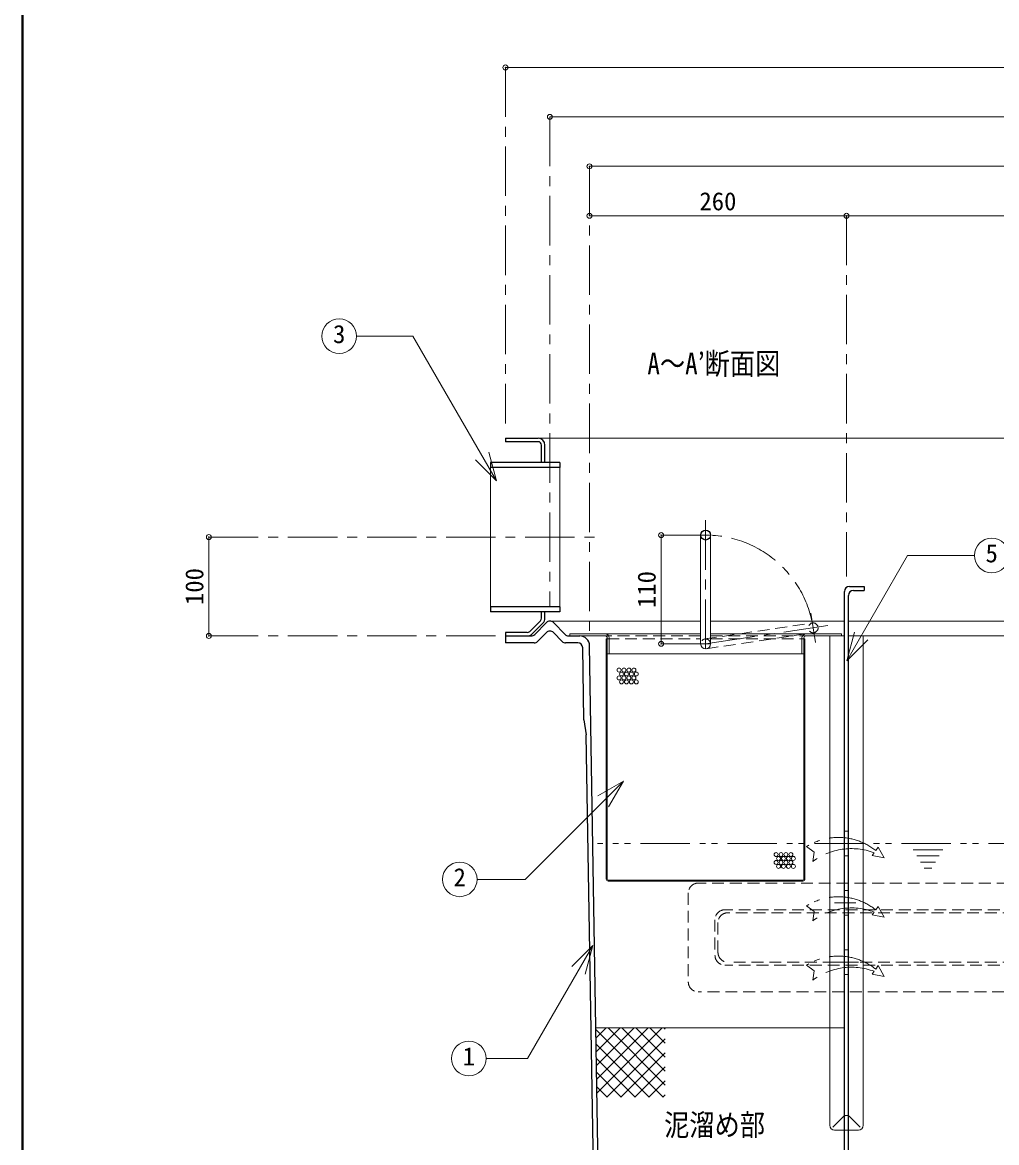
# Model space of a CAD drawing. Units: millimetres at full size, sheet at 1:10. Extents: x -2058 to 1992, y -1332 to 1478.
# Drawn here: x -2058 to -1072, y -759 to 374 of the extents above; entities that cross this region are included whole.
import ezdxf
from ezdxf.enums import TextEntityAlignment as Align

# ---------------------------------------------------------------- set-up
doc = ezdxf.new("R2010")
doc.units = ezdxf.units.MM
doc.header["$LTSCALE"] = 10
doc.header["$PDMODE"] = 32
doc.header["$PDSIZE"] = 5
for name, pattern in [('CHAIN1', [8, 5, -1, 1, -1]), ('DASHED1', [1.8, 1.2, -0.6]), ('DOUBLE_CHAIN1', [8.8, 5, -1, 0.6, -0.6, 0.6, -1])]:
    doc.linetypes.add(name, pattern=pattern)
doc.layers.add('0-0____1', color=7, linetype='Continuous', lineweight=18)
doc.styles.add('ＭＳ ゴシック', font='')
doc.styles.get('ＭＳ ゴシック').set_extended_font_data('MS Gothic')

msp = doc.modelspace()

# ---------------------------------------------------------------- linework, layer by layer
at = {"layer": '0-0____1', "color": 1, "lineweight": 40}
msp.add_line((-2057.75, -1332.46), (-2057.75, 1477.54), dxfattribs=at)
at = {"layer": '0-0____1', "color": 4, "lineweight": 9}
for p, q in [((-199.17, 328.26), (-1569.17, 328.26)), ((-1524.17, 278.26), (-244.17, 278.26)), ((-284.17, 228.26), (-1484.17, 228.26)), ((-1484.17, 178.26), (-1224.17, 178.26)), ((-1224.17, 178.26), (-884.17, 178.26)), ((-1536.17, -46.74), (-232.17, -46.74)), ((-1869.17, -146.74), (-1869.17, -246.74)), ((-1411.67, -144.74), (-1411.67, -254.74)), ((-1524.17, -231.74), (-1371.67, -231.74)), ((-1361.67, -231.74), (-1226.17, -231.74)), ((-1222.17, -231.74), (-886.17, -231.74)), ((-1468.17, -244.74), (-1371.67, -244.74)), ((-1361.67, -244.74), (-1265.17, -244.74)), ((-1241.17, -741.74), (-1241.17, -246.74)), ((-1229.17, -246.74), (-1226.17, -246.74)), ((-1222.17, -246.74), (-886.17, -246.74)), ((-1207.17, -741.74), (-1207.17, -246.74)), ((-1467.17, -249.74), (-1466.17, -249.74)), ((-1467.17, -492.74), (-1467.17, -249.74)), ((-1466.17, -264.74), (-1466.17, -492.74)), ((-1464.17, -264.74), (-1269.17, -264.74)), ((-1267.17, -264.74), (-1267.17, -492.74)), ((-1268.17, -493.74), (-1465.17, -493.74)), ((-1268.17, -494.74), (-1465.17, -494.74)), ((-1226.17, -643.24), (-1477.57, -643.24)), ((-1477.53, -645.24), (-1409.53, -713.24)), ((-1477.4, -653.33), (-1467.31, -643.24)), ((-1477.17, -667.24), (-1453.17, -643.24)), ((-1476.93, -681.15), (-1439.02, -643.24)), ((-1476.7, -695.06), (-1424.88, -643.24)), ((-1476.47, -708.97), (-1410.74, -643.24)), ((-1465.39, -643.24), (-1407.57, -701.07)), ((-1451.25, -643.24), (-1407.57, -686.92)), ((-1437.11, -643.24), (-1407.57, -672.78)), ((-1422.96, -643.24), (-1407.57, -658.64)), ((-1408.82, -643.24), (-1407.57, -644.5)), ((-1466.6, -713.24), (-1407.57, -654.21)), ((-1477.29, -659.62), (-1423.68, -713.24)), ((-1452.46, -713.24), (-1407.57, -668.35)), ((-1477.05, -674.01), (-1437.82, -713.24)), ((-1476.81, -688.39), (-1451.96, -713.24)), ((-1438.31, -713.24), (-1407.57, -682.49)), ((-1424.17, -713.24), (-1407.57, -696.64)), ((-1476.57, -702.77), (-1466.1, -713.24)), ((-1410.03, -713.24), (-1407.57, -710.78)), ((-1237.97, -743.55), (-1227.68, -733.18)), ((-1210.38, -743.55), (-1220.66, -733.18)), ((-1236.17, -746.74), (-1226.17, -746.74)), ((-1212.17, -746.74), (-1222.17, -746.74))]:
    msp.add_line(p, q, dxfattribs=at)
at = {"layer": '0-0____1', "color": 4, "linetype": 'CHAIN1', "lineweight": 9}
for p, q in [((-1569.17, 328.26), (-1569.17, -31.74)), ((-1524.17, 278.26), (-1524.17, -216.74)), ((-1484.17, 228.26), (-1484.17, -248.74)), ((-1224.17, 178.26), (-1224.17, -186.74)), ((-1366.67, -129.74), (-1366.67, -269.74)), ((-1869.17, -146.74), (-1479.17, -146.74)), ((-1411.67, -144.74), (-1351.67, -144.74)), ((-1260.08, -223.72), (-1255.66, -253.39)), ((-1366.67, -254.74), (-1243.03, -236.35)), ((-1579.17, -246.74), (-1869.17, -246.74)), ((-1411.67, -254.74), (-1351.67, -254.74)), ((-1126.67, -462.99), (-1156.67, -462.99)), ((-1130.42, -469.24), (-1152.92, -469.24)), ((-1134.17, -475.49), (-1149.17, -475.49)), ((-1137.92, -481.74), (-1145.42, -481.74)), ((-1214.67, -516.74), (-1236.17, -516.74)), ((-1212.17, -576.74), (-1236.17, -576.74))]:
    msp.add_line(p, q, dxfattribs=at)
at = {"layer": '0-0____1'}
for p, q in [((-1719.77, 56.46), (-1662.71, 56.46)), ((-1578.24, -89.85), (-1662.71, 56.46)), ((-1578.24, -89.85), (-1586.01, -60.87)), ((-1578.24, -89.85), (-1599.45, -68.63)), ((-1584.17, -76.24), (-1584.17, -217.24)), ((-1514.17, -217.24), (-1514.17, -76.24)), ((-1371.67, -144.74), (-1371.67, -254.74)), ((-1361.67, -144.74), (-1361.67, -254.74)), ((-1504.17, -244.74), (-1504.17, -246.74)), ((-1504.17, -244.74), (-1468.17, -244.74)), ((-1494.01, -246.74), (-1468.17, -246.74)), ((-1466.17, -248.74), (-1466.17, -264.74)), ((-1464.17, -248.74), (-1464.17, -264.74)), ((-1269.17, -248.74), (-1269.17, -264.74)), ((-1267.17, -248.74), (-1267.17, -264.74)), ((-1265.17, -244.74), (-1229.17, -244.74)), ((-1265.17, -246.74), (-1229.17, -246.74)), ((-1229.17, -246.74), (-1229.17, -244.74)), ((-1223.86, -271.9), (-1216.09, -242.92)), ((-1223.86, -271.9), (-1202.64, -250.69)), ((-1466.17, -264.74), (-1464.17, -264.74)), ((-1269.17, -264.74), (-1267.17, -264.74)), ((-1449.86, -393.52), (-1549.3, -492.97)), ((-1449.86, -393.52), (-1475.84, -408.52)), ((-1449.86, -393.52), (-1464.86, -419.5)), ((-1597.89, -492.97), (-1549.3, -492.97)), ((-1480.71, -559.71), (-1546.78, -674.16)), ((-1480.71, -559.71), (-1501.92, -580.93)), ((-1480.71, -559.71), (-1488.47, -588.69)), ((-1588.61, -674.16), (-1546.78, -674.16))]:
    msp.add_line(p, q, dxfattribs=at)
at = {"layer": '0-0____1', "color": 5, "lineweight": 25}
for p, q in [((-1569.17, -46.74), (-1569.17, -50.24)), ((-1569.17, -46.74), (-1536.17, -46.74)), ((-1536.17, -50.24), (-1569.17, -50.24)), ((-1532.67, -71.24), (-1532.67, -53.74)), ((-1529.17, -71.24), (-1529.17, -53.74)), ((-1514.17, -71.24), (-1584.17, -71.24)), ((-1584.17, -71.24), (-1584.17, -76.24)), ((-1514.17, -76.24), (-1584.17, -76.24)), ((-1514.17, -71.24), (-1514.17, -76.24)), ((-1226.17, -846.74), (-1226.17, -201.74)), ((-1221.17, -196.74), (-1206.17, -196.74)), ((-1217.17, -200.74), (-1206.17, -200.74)), ((-1206.17, -196.74), (-1206.17, -200.74)), ((-1222.17, -846.74), (-1222.17, -205.74)), ((-1584.17, -217.24), (-1584.17, -222.24)), ((-1514.17, -217.24), (-1584.17, -217.24)), ((-1514.17, -222.24), (-1584.17, -222.24)), ((-1532.67, -228.84), (-1532.67, -222.24)), ((-1529.17, -228.84), (-1529.17, -222.24)), ((-1514.17, -217.24), (-1514.17, -222.24)), ((-1533.7, -231.32), (-1544.6, -242.22)), ((-1531.22, -233.79), (-1542.12, -244.69)), ((-1539.49, -245.24), (-1527.75, -233.24)), ((-1508.86, -245.24), (-1520.6, -233.24)), ((-1547.07, -243.24), (-1569.17, -243.24)), ((-1569.17, -243.24), (-1569.17, -253.74)), ((-1569.17, -246.74), (-1543.06, -246.74)), ((-1536.55, -252.24), (-1527.75, -243.25)), ((-1511.8, -252.24), (-1520.6, -243.25)), ((-1505.28, -246.74), (-1494.01, -246.74)), ((-1540.12, -253.74), (-1569.17, -253.74)), ((-1495.97, -253.74), (-1508.23, -253.74)), ((-1489.76, -331.74), (-1490.98, -258.48)), ((-1474.67, -817.24), (-1484.01, -256.56)), ((-1489.76, -331.74), (-1487.51, -346.74)), ((-1479.58, -822.24), (-1487.51, -346.74))]:
    msp.add_line(p, q, dxfattribs=at)
at = {"layer": '0-0____1', "color": 4, "linetype": 'DASHED1', "lineweight": 9}
for p, q in [((-1367.41, -249.8), (-1258.61, -233.61)), ((-1371.67, -246.74), (-1468.17, -246.74)), ((-1365.94, -259.69), (-1257.14, -243.5)), ((-1466.17, -249.74), (-1371.67, -249.74)), ((-1361.67, -249.74), (-1267.17, -249.74)), ((-394.17, -496.74), (-1374.17, -496.74)), ((-1384.17, -506.74), (-1384.17, -596.74)), ((-421.17, -523.74), (-1347.17, -523.74)), ((-424.17, -526.74), (-1344.17, -526.74)), ((-1357.17, -533.74), (-1357.17, -569.74)), ((-1354.17, -536.74), (-1354.17, -566.74)), ((-1236.17, -576.74), (-1344.17, -576.74)), ((-424.17, -576.74), (-1212.17, -576.74)), ((-421.17, -579.74), (-1347.17, -579.74)), ((-452.67, -606.74), (-1374.17, -606.74)), ((-1226.17, -746.74), (-1222.17, -746.74))]:
    msp.add_line(p, q, dxfattribs=at)
at = {"layer": '0-0____1', "linetype": 'DASHED1'}
for p, q in [((-1361.67, -246.74), (-1265.17, -246.74)), ((-1222.17, -444.24), (-1226.17, -444.24)), ((-1222.17, -469.24), (-1226.17, -469.24)), ((-1222.17, -504.24), (-1226.17, -504.24)), ((-1222.17, -529.24), (-1226.17, -529.24)), ((-1222.17, -564.24), (-1226.17, -564.24)), ((-1222.17, -589.24), (-1226.17, -589.24))]:
    msp.add_line(p, q, dxfattribs=at)
at = {"layer": '0-0____1', "color": 4, "linetype": 'DOUBLE_CHAIN1', "lineweight": 9}
for p, q in [((-502.67, -456.74), (-1476.17, -456.74)), ((-1194.64, -463.74), (-1192.22, -460.24)), ((-1264.6, -519.81), (-1256.83, -525.37)), ((-1194.64, -523.74), (-1192.22, -520.24)), ((-1256.83, -525.37), (-1258.31, -534.83)), ((-1264.6, -579.81), (-1256.83, -585.37)), ((-1256.83, -585.37), (-1258.31, -594.83)), ((-1194.64, -583.74), (-1192.22, -580.24))]:
    msp.add_line(p, q, dxfattribs=at)
at = {"layer": '0-0____1'}
msp.add_lwpolyline([(-1223.86, -271.9), (-1162.32, -165.32), (-1094.74, -165.32)], dxfattribs=at)
at = {"layer": '0-0____1', "color": 4, "lineweight": 9}
msp.add_lwpolyline([(-1266.17, -492.74), (-1266.17, -249.74), (-1267.17, -249.74)], dxfattribs=at)
at = {"layer": '0-0____1', "color": 4, "linetype": 'DOUBLE_CHAIN1', "lineweight": 9}
for points in [[(-1264.6, -459.81), (-1256.83, -465.37), (-1258.31, -474.83)], [(-1192.22, -460.24), (-1186.04, -471.18), (-1198.17, -468.83), (-1196.19, -465.98)], [(-1192.22, -520.24), (-1186.04, -531.18), (-1198.17, -528.83), (-1196.19, -525.98)], [(-1192.22, -580.24), (-1186.04, -591.18), (-1198.17, -588.83), (-1196.19, -585.98)]]:
    msp.add_lwpolyline(points, dxfattribs=at)
at = {"layer": '0-0____1'}
for centre in [(-1737.27, 56.46), (-1077.24, -165.32), (-1615.39, -492.97), (-1606.11, -674.16)]:
    msp.add_circle(centre, 17.5, dxfattribs=at)
at = {"layer": '0-0____1', "color": 5, "lineweight": 25}
msp.add_circle((-1366.67, -144.74), 5, dxfattribs=at)
at = {"layer": '0-0____1', "color": 4, "linetype": 'DASHED1', "lineweight": 9}
msp.add_circle((-1257.87, -238.56), 5, dxfattribs=at)
at = {"layer": '0-0____1', "color": 4, "lineweight": 9}
for centre in [(-1454.24, -281.24), (-1451.74, -285.24), (-1449.24, -281.24), (-1446.74, -285.24), (-1444.24, -281.24), (-1441.74, -285.24), (-1439.24, -281.24), (-1436.74, -285.24), (-1454.24, -289.24), (-1451.74, -293.24), (-1449.24, -289.24), (-1446.74, -293.24), (-1444.24, -289.24), (-1441.74, -293.24), (-1439.24, -289.24), (-1436.74, -293.24), (-1295.39, -467.84), (-1295.39, -475.84), (-1292.89, -471.84), (-1290.39, -467.84), (-1290.39, -475.84), (-1287.89, -471.84), (-1285.39, -467.84), (-1285.39, -475.84), (-1282.89, -471.84), (-1280.39, -467.84), (-1280.39, -475.84), (-1277.89, -471.84), (-1292.89, -479.84), (-1287.89, -479.84), (-1282.89, -479.84), (-1277.89, -479.84)]:
    msp.add_circle(centre, 2, dxfattribs=at)
at = {"layer": '0-0____1', "color": 5, "lineweight": 25}
for centre, radius, start, end in [((-1536.17, -53.74), 7, 0, 90), ((-1536.17, -53.74), 3.5, 0, 90), ((-1221.17, -201.74), 5, 90, 180), ((-1217.17, -205.74), 5, 90, 180), ((-1536.17, -228.84), 3.5, 315, 0), ((-1536.17, -228.84), 7, 315, 0), ((-1524.17, -236.74), 5, 44.3947, 135.6053), ((-1547.07, -239.74), 3.5, 270, 315), ((-1547.07, -239.74), 7, 270, 315), ((-1543.06, -241.74), 5, 270, 315.6053), ((-1524.17, -246.75), 5, 44.3947, 135.6053), ((-1505.28, -241.74), 5, 224.3947, 270), ((-1494.01, -256.74), 10, 1.04163, 90), ((-1540.12, -248.74), 5, 270, 315.6053), ((-1508.23, -248.74), 5, 224.3947, 270), ((-1495.97, -258.74), 5, 1.04163, 90)]:
    msp.add_arc(centre, radius, start, end, dxfattribs=at)
at = {"layer": '0-0____1', "color": 4, "linetype": 'CHAIN1', "lineweight": 9}
msp.add_arc((-1366.67, -254.74), 110, 8.46121, 90, dxfattribs=at)
at = {"layer": '0-0____1'}
for centre, radius, start, end in [((-1468.17, -248.74), 4, 0, 90), ((-1468.17, -248.74), 2, 0, 90), ((-1265.17, -248.74), 4, 90, 180), ((-1265.17, -248.74), 2, 90, 180), ((-1366.67, -254.74), 5, 180, 0)]:
    msp.add_arc(centre, radius, start, end, dxfattribs=at)
at = {"layer": '0-0____1', "color": 4, "linetype": 'DASHED1', "lineweight": 9}
for centre, radius, start, end in [((-1366.67, -254.74), 5, 0, 180), ((-1374.17, -506.74), 10, 90, 180), ((-1347.17, -533.74), 10, 90, 180), ((-1344.17, -536.74), 10, 90, 180), ((-1347.17, -569.74), 10, 180, 270), ((-1344.17, -566.74), 10, 180, 270), ((-1374.17, -596.74), 10, 180, 270), ((-1224.17, -736.74), 5, 66.42182, 113.57818)]:
    msp.add_arc(centre, radius, start, end, dxfattribs=at)
at = {"layer": '0-0____1', "color": 4, "linetype": 'DOUBLE_CHAIN1', "lineweight": 9}
for centre, radius, start, end in [((-1232.39, -511.18), 60.63, 51.48701, 122.083), ((-1219.11, -527.54), 65.69, 69.57944, 126.63375), ((-1232.39, -571.18), 60.63, 51.48701, 122.083), ((-1219.11, -587.54), 65.69, 69.57944, 126.63375), ((-1232.39, -631.18), 60.63, 51.48701, 122.083), ((-1219.11, -647.54), 65.69, 69.57944, 126.63375)]:
    msp.add_arc(centre, radius, start, end, dxfattribs=at)
at = {"layer": '0-0____1', "color": 4, "lineweight": 9}
for centre, radius, start, end in [((-1465.17, -492.74), 2, 180, 270), ((-1465.17, -492.74), 1, 180, 270), ((-1268.17, -492.74), 1, 270, 0), ((-1268.17, -492.74), 2, 270, 0), ((-1224.17, -736.74), 5, 113.57818, 134.58732), ((-1224.17, -736.74), 5, 45.41268, 66.42182), ((-1236.17, -741.74), 5, 180, 270), ((-1212.17, -741.74), 5, 270, 0)]:
    msp.add_arc(centre, radius, start, end, dxfattribs=at)
at = {"layer": '0-0____1', "color": 1}
for p in [(-1569.17, 328.26), (-1524.17, 278.26), (-1484.17, 228.26), (-1484.17, 178.26), (-1224.17, 178.26), (-1869.17, -146.74), (-1411.67, -144.74), (-1869.17, -246.74), (-1411.67, -254.74)]:
    msp.add_point(p, dxfattribs=at)

# ---------------------------------------------------------------- texts
at = {"layer": '0-0____1', "style": 'ＭＳ ゴシック'}
for s, p in [('260', (-1372.92, 178.26)), ('3', (-1743.52, 43.96)), ('5', (-1083.49, -177.82)), ('2', (-1621.64, -505.47)), ('1', (-1612.36, -686.66))]:
    msp.add_text(s, height=18.33, dxfattribs=at).set_placement(p, align=Align.BOTTOM_LEFT)
at = {"layer": '0-0____1', "style": 'ＭＳ ゴシック', "width": 0.85}
for s, p in [('A～A’断面図', (-1425.6, 11.12)), ('泥溜め部', (-1408.58, -758.9))]:
    msp.add_text(s, height=21.99, dxfattribs=at).set_placement(p, align=Align.BOTTOM_LEFT)
at = {"layer": '0-0____1', "style": 'ＭＳ ゴシック'}
for s, p in [('100', (-1869.17, -215.49)), ('110', (-1411.67, -218.49))]:
    msp.add_text(s, height=18.33, rotation=90, dxfattribs=at).set_placement(p, align=Align.BOTTOM_LEFT)

doc.saveas('drawing.dxf')
